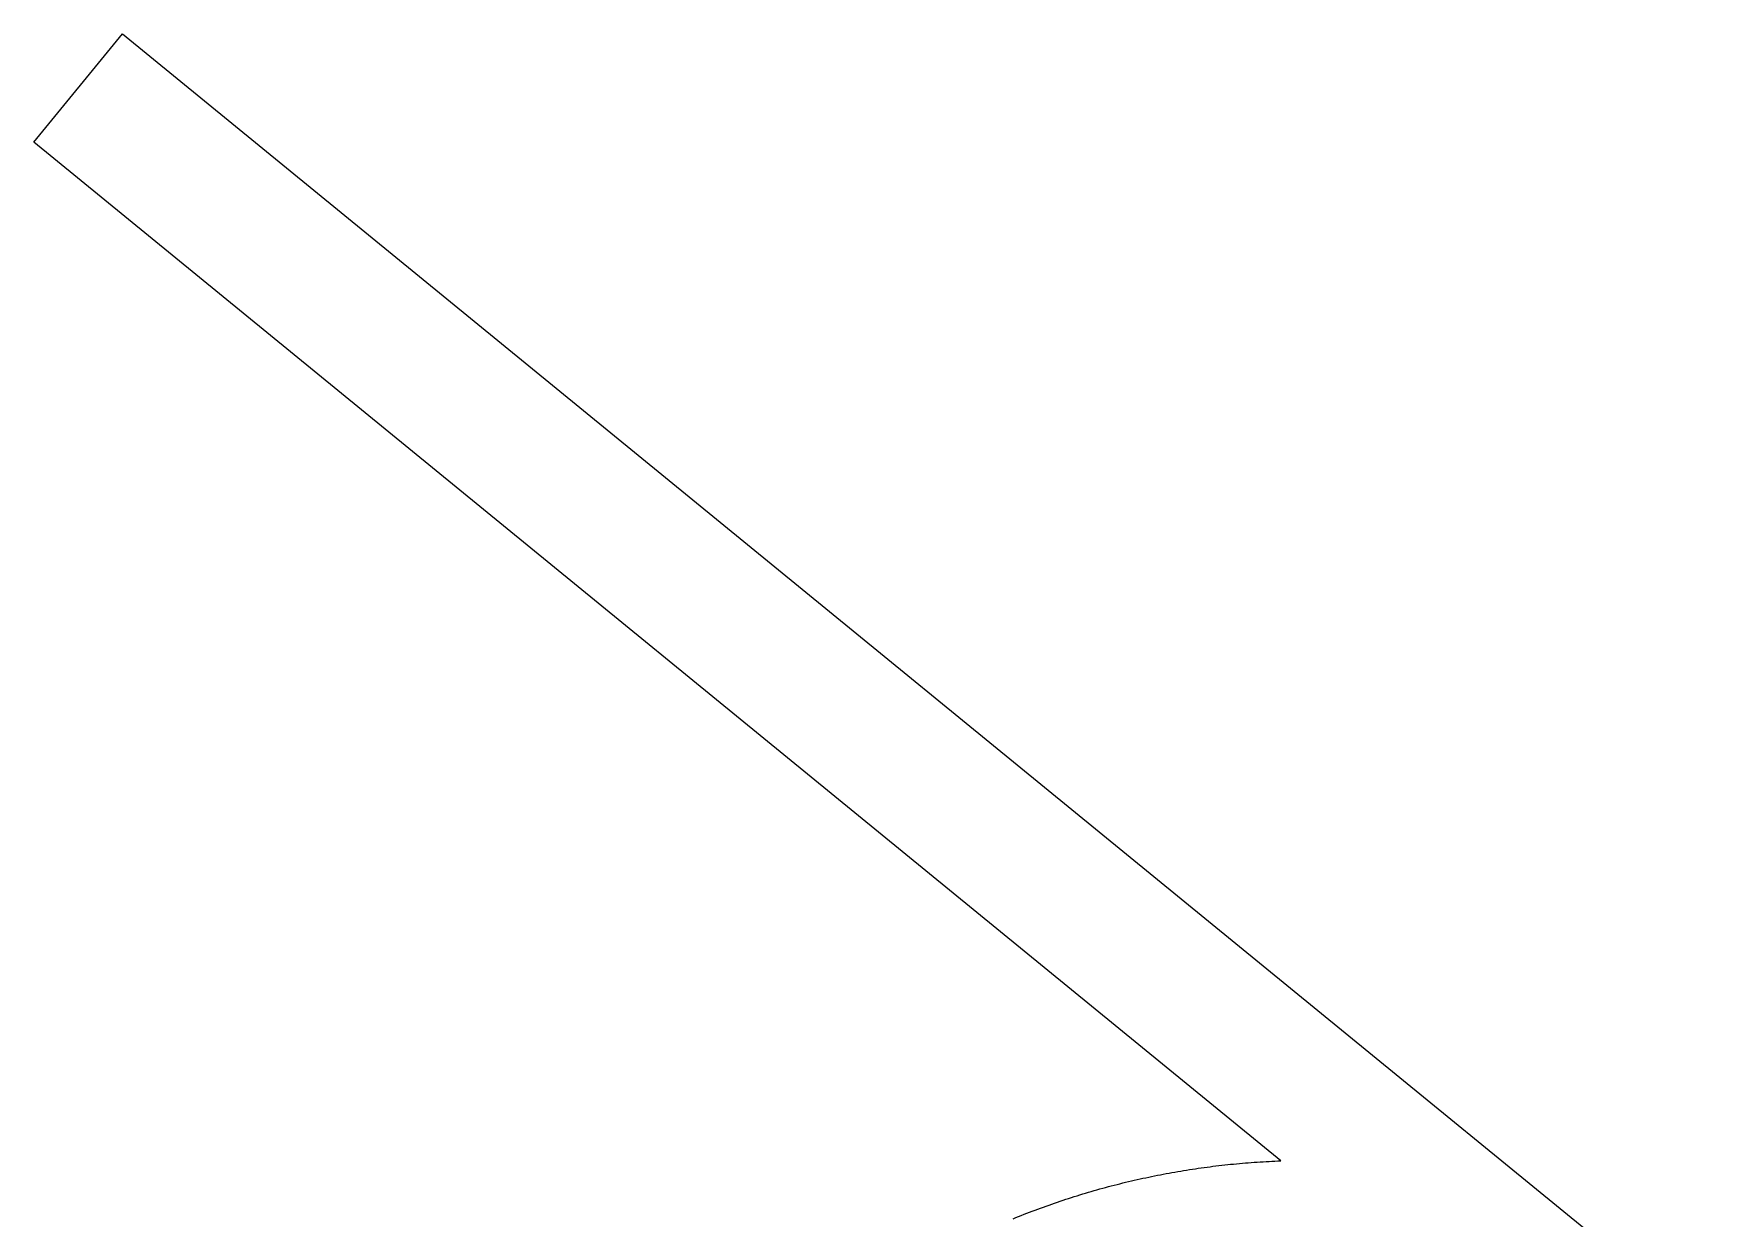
# Model space of a CAD drawing. Header units: metres. Extents: x 544975 to 548996, y 1840763 to 1844365.
# Drawn here: x 546851.7 to 546972.6, y 1842522.7 to 1842607.4 of the extents above; entities that cross this region are included whole.
import ezdxf

# ---------------------------------------------------------------- set-up
doc = ezdxf.new("R2010")
doc.units = ezdxf.units.M
doc.header["$MEASUREMENT"] = 0
doc.layers.add('Level 30', color=7, linetype='Continuous', lineweight=0)

# ---------------------------------------------------------------- blocks, each defined once
blk = doc.blocks.new('5.DuongDay35Kv_RTH')
at = {"layer": 'Level 30', "color": 5, "linetype": 'Continuous', "lineweight": 0, "flags": 128}
blk.add_lwpolyline([(46921.7309, 842522.7107), (46921.9269, 842522.7906), (46922.1233, 842522.8697), (46922.3199, 842522.9481), (46922.5168, 842523.0257), (46922.714, 842523.1026), (46922.9115, 842523.1787), (46923.1093, 842523.2541), (46923.3073, 842523.3288), (46923.5057, 842523.4027), (46923.7043, 842523.4758), (46923.9032, 842523.5482), (46924.1023, 842523.6199), (46924.3018, 842523.6907), (46924.5015, 842523.7609), (46924.7014, 842523.8303), (46924.9017, 842523.8989), (46925.1022, 842523.9667), (46925.3029, 842524.0338), (46925.5039, 842524.1002), (46925.7051, 842524.1658), (46925.9066, 842524.2306), (46926.1084, 842524.2947), (46926.3103, 842524.358), (46926.5125, 842524.4205), (46926.715, 842524.4823), (46926.9177, 842524.5433), (46927.1206, 842524.6035), (46927.3237, 842524.663), (46927.5271, 842524.7217), (46927.7306, 842524.7796), (46927.9344, 842524.8368), (46928.1384, 842524.8932), (46928.3427, 842524.9488), (46928.5471, 842525.0037), (46928.7517, 842525.0578), (46928.9566, 842525.1111), (46929.1616, 842525.1636), (46929.3668, 842525.2153), (46929.5723, 842525.2663), (46929.7779, 842525.3165), (46929.9837, 842525.3659), (46930.1897, 842525.4146), (46930.3959, 842525.4625), (46930.6022, 842525.5095), (46930.8088, 842525.5558), (46931.0155, 842525.6014), (46931.2223, 842525.6461), (46931.4294, 842525.6901), (46931.6366, 842525.7333), (46931.844, 842525.7757), (46932.0515, 842525.8173), (46932.2592, 842525.8581), (46932.467, 842525.8981), (46932.675, 842525.9374), (46932.8831, 842525.9759), (46933.0914, 842526.0135), (46933.2998, 842526.0504), (46933.5084, 842526.0865), (46933.7171, 842526.1219), (46933.9259, 842526.1564), (46934.1349, 842526.1901), (46934.3439, 842526.2231), (46934.5531, 842526.2552), (46934.7625, 842526.2866), (46934.9719, 842526.3172), (46935.1815, 842526.347), (46935.3911, 842526.376), (46935.6009, 842526.4042), (46935.8108, 842526.4316), (46936.0208, 842526.4582), (46936.2308, 842526.484), (46936.441, 842526.509), (46936.6513, 842526.5333), (46936.8616, 842526.5567), (46937.0721, 842526.5793), (46937.2826, 842526.6012), (46937.4932, 842526.6222), (46937.7039, 842526.6425), (46937.9147, 842526.6619), (46938.1255, 842526.6806), (46938.3364, 842526.6985), (46938.5474, 842526.7155), (46938.7584, 842526.7318), (46938.9695, 842526.7473), (46939.1807, 842526.7619), (46939.3919, 842526.7758), (46939.6031, 842526.7889), (46939.8144, 842526.8012), (46940.0258, 842526.8127), (46940.2372, 842526.8233), (46940.4486, 842526.8332), (46940.6601, 842526.8423), (46940.8716, 842526.8506), (46851.7468, 842599.7046), (46858.0758, 842607.447), (46972.5568, 842513.8658)], dxfattribs=at)

msp = doc.modelspace()

# ---------------------------------------------------------------- linework, layer by layer
at = {"layer": 'Level 30', "color": 5, "linetype": 'Continuous', "lineweight": 0, "flags": 128}
msp.add_lwpolyline([(546921.7309, 1842522.7107), (546921.9269, 1842522.7906), (546922.1233, 1842522.8697), (546922.3199, 1842522.9481), (546922.5168, 1842523.0257), (546922.714, 1842523.1026), (546922.9115, 1842523.1787), (546923.1093, 1842523.2541), (546923.3073, 1842523.3288), (546923.5057, 1842523.4027), (546923.7043, 1842523.4758), (546923.9032, 1842523.5482), (546924.1023, 1842523.6199), (546924.3018, 1842523.6907), (546924.5015, 1842523.7609), (546924.7014, 1842523.8303), (546924.9017, 1842523.8989), (546925.1022, 1842523.9667), (546925.3029, 1842524.0338), (546925.5039, 1842524.1002), (546925.7051, 1842524.1658), (546925.9066, 1842524.2306), (546926.1084, 1842524.2947), (546926.3103, 1842524.358), (546926.5125, 1842524.4205), (546926.715, 1842524.4823), (546926.9177, 1842524.5433), (546927.1206, 1842524.6035), (546927.3237, 1842524.663), (546927.5271, 1842524.7217), (546927.7306, 1842524.7796), (546927.9344, 1842524.8368), (546928.1384, 1842524.8932), (546928.3427, 1842524.9488), (546928.5471, 1842525.0037), (546928.7517, 1842525.0578), (546928.9566, 1842525.1111), (546929.1616, 1842525.1636), (546929.3668, 1842525.2153), (546929.5723, 1842525.2663), (546929.7779, 1842525.3165), (546929.9837, 1842525.3659), (546930.1897, 1842525.4146), (546930.3959, 1842525.4625), (546930.6022, 1842525.5095), (546930.8088, 1842525.5558), (546931.0155, 1842525.6014), (546931.2223, 1842525.6461), (546931.4294, 1842525.6901), (546931.6366, 1842525.7333), (546931.844, 1842525.7757), (546932.0515, 1842525.8173), (546932.2592, 1842525.8581), (546932.467, 1842525.8981), (546932.675, 1842525.9374), (546932.8831, 1842525.9759), (546933.0914, 1842526.0135), (546933.2998, 1842526.0504), (546933.5084, 1842526.0865), (546933.7171, 1842526.1219), (546933.9259, 1842526.1564), (546934.1349, 1842526.1901), (546934.3439, 1842526.2231), (546934.5531, 1842526.2552), (546934.7625, 1842526.2866), (546934.9719, 1842526.3172), (546935.1815, 1842526.347), (546935.3911, 1842526.376), (546935.6009, 1842526.4042), (546935.8108, 1842526.4316), (546936.0208, 1842526.4582), (546936.2308, 1842526.484), (546936.441, 1842526.509), (546936.6513, 1842526.5333), (546936.8616, 1842526.5567), (546937.0721, 1842526.5793), (546937.2826, 1842526.6012), (546937.4932, 1842526.6222), (546937.7039, 1842526.6425), (546937.9147, 1842526.6619), (546938.1255, 1842526.6806), (546938.3364, 1842526.6985), (546938.5474, 1842526.7155), (546938.7584, 1842526.7318), (546938.9695, 1842526.7473), (546939.1807, 1842526.7619), (546939.3919, 1842526.7758), (546939.6031, 1842526.7889), (546939.8144, 1842526.8012), (546940.0258, 1842526.8127), (546940.2372, 1842526.8233), (546940.4486, 1842526.8332), (546940.6601, 1842526.8423), (546940.8716, 1842526.8506), (546851.7468, 1842599.7046), (546858.0758, 1842607.447), (546972.5568, 1842513.8658)], dxfattribs=at)

# ---------------------------------------------------------------- block references
at = {"color": 7, "linetype": 'Continuous', "lineweight": 0}
msp.add_blockref('5.DuongDay35Kv_RTH', (500000, 1000000), dxfattribs=at)

doc.saveas('drawing.dxf')
